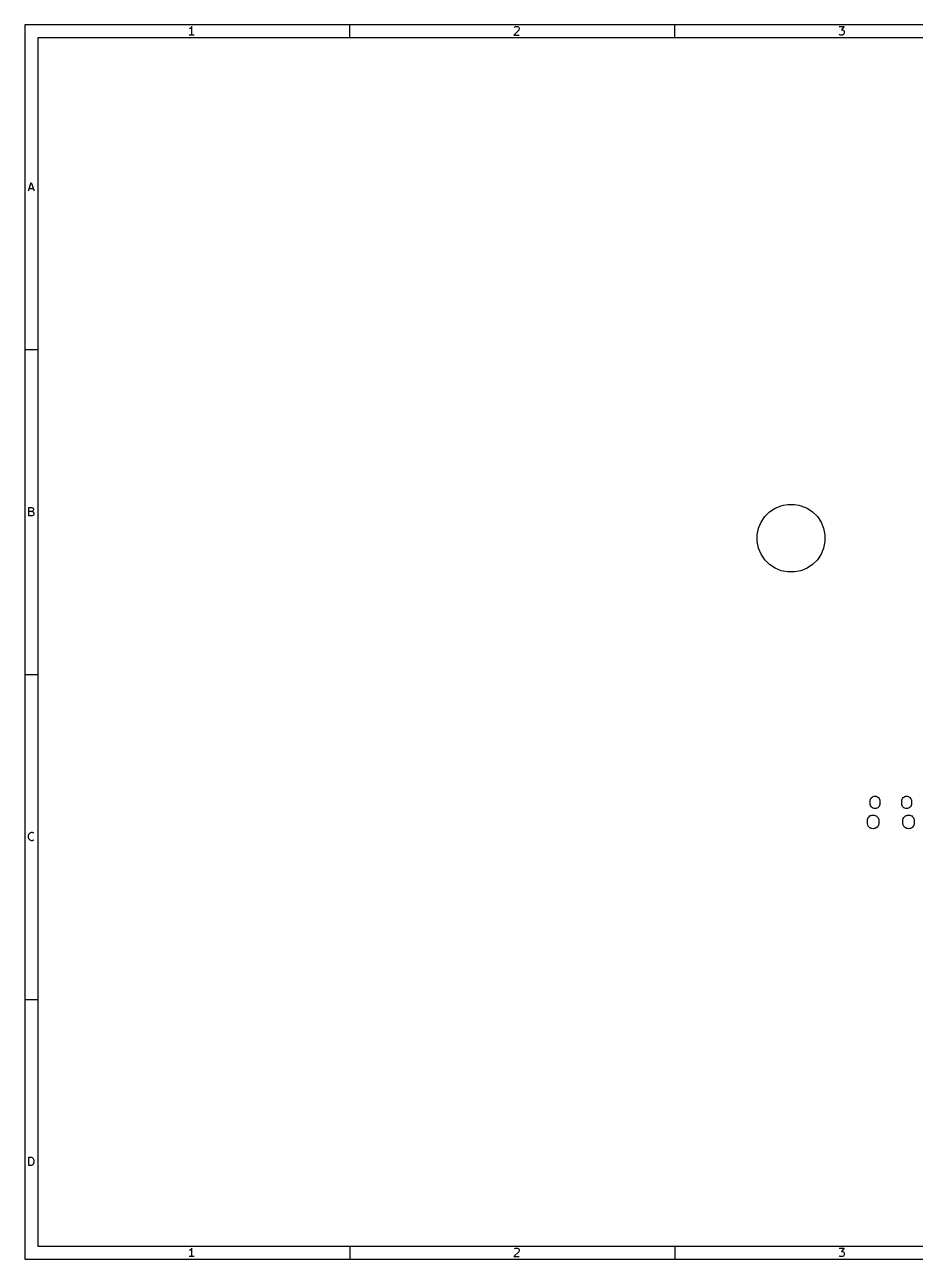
# Model space of a CAD drawing. Extents: x 10 to 287, y -200 to -10.
# Drawn here: x 10 to 147, y -200 to -10 of the extents above; entities that cross this region are included whole.
import ezdxf

# ---------------------------------------------------------------- set-up
doc = ezdxf.new("R2010")
doc.units = 0
doc.header["$MEASUREMENT"] = 0
doc.layers.add('BLACK', color=7, linetype='CONTINUOUS')

msp = doc.modelspace()

# ---------------------------------------------------------------- linework, layer by layer
at = {"layer": 'BLACK', "linetype": 'CONTINUOUS'}
for p, q in [((10, -10), (10, -200.007)), ((287.002, -10), (10, -10)), ((35.4464, -10.5976), (35.3226, -10.6595)), ((35.5702, -10.4738), (35.4464, -10.5976)), ((35.694, -10.2881), (35.5702, -10.4738)), ((35.694, -11.5881), (35.694, -10.2881)), ((60, -12), (60, -10)), ((86.0036, -10.8452), (85.2607, -11.5881)), ((85.3226, -10.4119), (85.3845, -10.35)), ((85.3845, -10.35), (85.5083, -10.2881)), ((85.5083, -10.2881), (85.8179, -10.2881)), ((85.8179, -10.2881), (85.9417, -10.35)), ((85.9417, -10.35), (86.0036, -10.4119)), ((86.0036, -10.4119), (86.0655, -10.5357)), ((86.0655, -10.6595), (86.0036, -10.8452)), ((86.0655, -10.5357), (86.0655, -10.6595)), ((110, -12), (110, -10)), ((135.261, -10.2881), (136.065, -10.2881)), ((136.065, -10.2881), (135.632, -10.7833)), ((135.632, -10.7833), (135.818, -10.7833)), ((135.818, -10.7833), (135.942, -10.8452)), ((135.942, -10.8452), (136.004, -10.9071)), ((136.004, -10.9071), (136.065, -11.031)), ((136.065, -11.3405), (136.004, -11.4643)), ((136.065, -11.031), (136.065, -11.3405)), ((12, -12), (12, -198.007)), ((285.002, -12), (12, -12)), ((36.0655, -11.5881), (35.3226, -11.5881)), ((85.2607, -11.5881), (86.0655, -11.5881)), ((135.323, -11.5262), (135.261, -11.4643)), ((135.446, -11.5881), (135.323, -11.5262)), ((135.818, -11.5881), (135.446, -11.5881)), ((135.942, -11.5262), (135.818, -11.5881)), ((136.004, -11.4643), (135.942, -11.5262)), ((10.5667, -35.5881), (11, -34.2881)), ((10.6905, -35.2167), (11.3095, -35.2167)), ((11, -34.2881), (11.4333, -35.5881)), ((10, -60), (12, -60)), ((10.6595, -85.5881), (10.6595, -84.2881)), ((10.6595, -84.2881), (11.0929, -84.2881)), ((11.0929, -84.9071), (10.6595, -84.9071)), ((11.0929, -84.2881), (11.2167, -84.35)), ((11.2167, -84.8452), (11.0929, -84.9071)), ((11.0929, -84.9071), (11.2786, -84.969)), ((11.2167, -84.35), (11.2786, -84.4119)), ((11.2786, -84.7833), (11.2167, -84.8452)), ((11.2786, -84.4119), (11.3405, -84.5357)), ((11.3405, -84.6595), (11.2786, -84.7833)), ((11.2786, -84.969), (11.3405, -85.031)), ((11.3405, -85.4643), (11.2786, -85.5262)), ((11.3405, -84.5357), (11.3405, -84.6595)), ((11.3405, -85.031), (11.4024, -85.1548)), ((11.4024, -85.3405), (11.3405, -85.4643)), ((11.4024, -85.1548), (11.4024, -85.3405)), ((123.85, -85.7122), (124.574, -84.9879)), ((124.574, -84.9879), (125.426, -84.4188)), ((125.426, -84.4188), (126.372, -84.0268)), ((126.372, -84.0268), (126.707, -83.9602)), ((126.707, -83.9602), (127.377, -83.827)), ((127.377, -83.827), (128.401, -83.827)), ((128.401, -83.827), (129.071, -83.9602)), ((129.071, -83.9602), (129.406, -84.0268)), ((129.406, -84.0268), (130.352, -84.4188)), ((130.352, -84.4188), (131.204, -84.9879)), ((131.204, -84.9879), (131.928, -85.7122)), ((11.1548, -85.5881), (10.6595, -85.5881)), ((11.2786, -85.5262), (11.1548, -85.5881)), ((122.889, -87.5102), (123.281, -86.5639)), ((123.281, -86.5639), (123.85, -85.7122)), ((131.928, -85.7122), (132.497, -86.5639)), ((132.497, -86.5639), (132.889, -87.5102)), ((122.689, -88.5148), (122.889, -87.5102)), ((122.689, -89.5392), (122.689, -88.5148)), ((132.889, -87.5102), (133.089, -88.5148)), ((133.089, -88.5148), (133.089, -89.5392)), ((122.889, -90.5438), (122.689, -89.5392)), ((123.281, -91.4901), (122.889, -90.5438)), ((132.889, -90.5438), (132.497, -91.4901)), ((133.089, -89.5392), (132.889, -90.5438)), ((123.85, -92.3418), (123.281, -91.4901)), ((124.574, -93.0661), (123.85, -92.3418)), ((125.426, -93.6352), (124.574, -93.0661)), ((131.204, -93.0661), (130.352, -93.6352)), ((131.928, -92.3418), (131.204, -93.0661)), ((132.497, -91.4901), (131.928, -92.3418)), ((126.372, -94.0272), (125.426, -93.6352)), ((126.707, -94.0938), (126.372, -94.0272)), ((127.377, -94.227), (126.707, -94.0938)), ((128.401, -94.227), (127.377, -94.227)), ((129.071, -94.0938), (128.401, -94.227)), ((129.406, -94.0272), (129.071, -94.0938)), ((130.352, -93.6352), (129.406, -94.0272)), ((10, -110), (12, -110)), ((140.072, -129.34), (140.115, -129.199)), ((140.115, -129.199), (140.184, -129.068)), ((140.184, -129.068), (140.278, -128.954)), ((140.278, -128.954), (140.392, -128.86)), ((140.392, -128.86), (140.523, -128.791)), ((140.523, -128.791), (140.664, -128.748)), ((140.664, -128.748), (140.811, -128.733)), ((140.811, -128.733), (140.958, -128.748)), ((140.958, -128.748), (141.099, -128.791)), ((141.099, -128.791), (141.23, -128.86)), ((141.23, -128.86), (141.344, -128.954)), ((141.344, -128.954), (141.438, -129.068)), ((141.438, -129.068), (141.507, -129.199)), ((141.507, -129.199), (141.55, -129.34)), ((144.912, -129.34), (144.955, -129.199)), ((144.955, -129.199), (145.024, -129.068)), ((145.024, -129.068), (145.118, -128.954)), ((145.118, -128.954), (145.232, -128.86)), ((145.232, -128.86), (145.363, -128.791)), ((145.363, -128.791), (145.504, -128.748)), ((145.504, -128.748), (145.651, -128.733)), ((145.651, -128.733), (145.798, -128.748)), ((145.798, -128.748), (145.939, -128.791)), ((145.939, -128.791), (146.07, -128.86)), ((146.07, -128.86), (146.184, -128.954)), ((146.184, -128.954), (146.278, -129.068)), ((146.278, -129.068), (146.347, -129.199)), ((146.347, -129.199), (146.39, -129.34)), ((140.061, -129.45), (140.072, -129.34)), ((140.061, -129.924), (140.061, -129.45)), ((140.072, -130.034), (140.061, -129.924)), ((140.115, -130.175), (140.072, -130.034)), ((140.184, -130.306), (140.115, -130.175)), ((140.278, -130.42), (140.184, -130.306)), ((140.392, -130.514), (140.278, -130.42)), ((140.523, -130.583), (140.392, -130.514)), ((140.664, -130.626), (140.523, -130.583)), ((140.811, -130.641), (140.664, -130.626)), ((140.958, -130.626), (140.811, -130.641)), ((141.099, -130.583), (140.958, -130.626)), ((141.23, -130.514), (141.099, -130.583)), ((141.344, -130.42), (141.23, -130.514)), ((141.438, -130.306), (141.344, -130.42)), ((141.507, -130.175), (141.438, -130.306)), ((141.55, -130.034), (141.507, -130.175)), ((141.55, -129.34), (141.561, -129.45)), ((141.561, -129.924), (141.55, -130.034)), ((141.561, -129.45), (141.561, -129.924)), ((144.901, -129.45), (144.912, -129.34)), ((144.901, -129.924), (144.901, -129.45)), ((144.912, -130.034), (144.901, -129.924)), ((144.955, -130.175), (144.912, -130.034)), ((145.024, -130.306), (144.955, -130.175)), ((145.118, -130.42), (145.024, -130.306)), ((145.232, -130.514), (145.118, -130.42)), ((145.363, -130.583), (145.232, -130.514)), ((145.504, -130.626), (145.363, -130.583)), ((145.651, -130.641), (145.504, -130.626)), ((145.798, -130.626), (145.651, -130.641)), ((145.939, -130.583), (145.798, -130.626)), ((146.07, -130.514), (145.939, -130.583)), ((146.184, -130.42), (146.07, -130.514)), ((146.278, -130.306), (146.184, -130.42)), ((146.347, -130.175), (146.278, -130.306)), ((146.39, -130.034), (146.347, -130.175)), ((146.39, -129.34), (146.401, -129.45)), ((146.401, -129.924), (146.39, -130.034)), ((146.401, -129.45), (146.401, -129.924)), ((139.626, -132.469), (139.639, -132.34)), ((139.626, -132.905), (139.626, -132.469)), ((139.639, -133.034), (139.626, -132.905)), ((139.639, -132.34), (139.689, -132.176)), ((139.689, -132.176), (139.77, -132.024)), ((139.689, -132.176), (139.689, -132.176)), ((139.77, -132.024), (139.879, -131.89)), ((139.77, -132.024), (139.77, -132.024)), ((139.77, -132.024), (139.77, -132.024)), ((139.879, -131.89), (140.013, -131.781)), ((140.013, -131.781), (140.114, -131.727)), ((140.114, -131.727), (140.165, -131.7)), ((140.165, -131.7), (140.22, -131.683)), ((140.22, -131.683), (140.329, -131.65)), ((140.329, -131.65), (140.501, -131.633)), ((140.501, -131.633), (140.673, -131.65)), ((140.673, -131.65), (140.795, -131.687)), ((140.795, -131.687), (140.837, -131.7)), ((140.837, -131.7), (140.989, -131.781)), ((140.989, -131.781), (140.989, -131.781)), ((140.989, -131.781), (140.989, -131.781)), ((140.989, -131.781), (141.123, -131.89)), ((141.123, -131.89), (141.232, -132.024)), ((141.232, -132.024), (141.286, -132.125)), ((141.286, -132.125), (141.313, -132.176)), ((141.313, -132.176), (141.33, -132.231)), ((141.33, -132.231), (141.363, -132.34)), ((141.363, -132.34), (141.376, -132.469)), ((141.376, -132.905), (141.363, -133.034)), ((141.376, -132.469), (141.376, -132.905)), ((145.086, -132.469), (145.099, -132.34)), ((145.086, -132.905), (145.086, -132.469)), ((145.099, -133.034), (145.086, -132.905)), ((145.099, -132.34), (145.149, -132.176)), ((145.149, -132.176), (145.23, -132.024)), ((145.149, -132.176), (145.149, -132.176)), ((145.23, -132.024), (145.339, -131.89)), ((145.23, -132.024), (145.23, -132.024)), ((145.23, -132.024), (145.23, -132.024)), ((145.339, -131.89), (145.473, -131.781)), ((145.473, -131.781), (145.574, -131.727)), ((145.574, -131.727), (145.625, -131.7)), ((145.625, -131.7), (145.68, -131.683)), ((145.68, -131.683), (145.789, -131.65)), ((145.789, -131.65), (145.961, -131.633)), ((145.961, -131.633), (146.133, -131.65)), ((146.133, -131.65), (146.255, -131.687)), ((146.255, -131.687), (146.297, -131.7)), ((146.297, -131.7), (146.449, -131.781)), ((146.449, -131.781), (146.449, -131.781)), ((146.449, -131.781), (146.449, -131.781)), ((146.449, -131.781), (146.583, -131.89)), ((146.583, -131.89), (146.692, -132.024)), ((146.692, -132.024), (146.746, -132.125)), ((146.746, -132.125), (146.773, -132.176)), ((146.773, -132.176), (146.79, -132.231)), ((146.79, -132.231), (146.823, -132.34)), ((146.823, -132.34), (146.836, -132.469)), ((146.836, -132.905), (146.823, -133.034)), ((146.836, -132.469), (146.836, -132.905)), ((10.5976, -134.845), (10.6595, -134.598)), ((10.5976, -135.031), (10.5976, -134.845)), ((10.6595, -134.598), (10.7214, -134.474)), ((10.7214, -134.474), (10.8452, -134.35)), ((10.8452, -134.35), (11.031, -134.288)), ((11.031, -134.288), (11.1548, -134.288)), ((11.1548, -134.288), (11.3405, -134.35)), ((11.3405, -134.35), (11.4024, -134.412)), ((139.672, -133.143), (139.639, -133.034)), ((139.689, -133.198), (139.672, -133.143)), ((139.71, -133.239), (139.689, -133.198)), ((139.77, -133.35), (139.71, -133.239)), ((139.845, -133.442), (139.77, -133.35)), ((139.879, -133.484), (139.845, -133.442)), ((140.013, -133.593), (139.879, -133.484)), ((139.879, -133.484), (139.879, -133.484)), ((139.879, -133.484), (139.879, -133.484)), ((140.114, -133.647), (140.013, -133.593)), ((140.165, -133.674), (140.114, -133.647)), ((140.22, -133.691), (140.165, -133.674)), ((140.329, -133.724), (140.22, -133.691)), ((140.501, -133.741), (140.329, -133.724)), ((140.673, -133.724), (140.501, -133.741)), ((140.782, -133.691), (140.673, -133.724)), ((140.837, -133.674), (140.782, -133.691)), ((140.888, -133.647), (140.837, -133.674)), ((140.989, -133.593), (140.888, -133.647)), ((141.123, -133.484), (140.989, -133.593)), ((141.232, -133.35), (141.123, -133.484)), ((141.286, -133.249), (141.232, -133.35)), ((141.313, -133.198), (141.286, -133.249)), ((141.33, -133.143), (141.313, -133.198)), ((141.363, -133.034), (141.33, -133.143)), ((145.132, -133.143), (145.099, -133.034)), ((145.149, -133.198), (145.132, -133.143)), ((145.17, -133.239), (145.149, -133.198)), ((145.23, -133.35), (145.17, -133.239)), ((145.305, -133.442), (145.23, -133.35)), ((145.339, -133.484), (145.305, -133.442)), ((145.473, -133.593), (145.339, -133.484)), ((145.339, -133.484), (145.339, -133.484)), ((145.339, -133.484), (145.339, -133.484)), ((145.574, -133.647), (145.473, -133.593)), ((145.625, -133.674), (145.574, -133.647)), ((145.68, -133.691), (145.625, -133.674)), ((145.789, -133.724), (145.68, -133.691)), ((145.961, -133.741), (145.789, -133.724)), ((146.133, -133.724), (145.961, -133.741)), ((146.242, -133.691), (146.133, -133.724)), ((146.297, -133.674), (146.242, -133.691)), ((146.348, -133.647), (146.297, -133.674)), ((146.449, -133.593), (146.348, -133.647)), ((146.583, -133.484), (146.449, -133.593)), ((146.692, -133.35), (146.583, -133.484)), ((146.746, -133.249), (146.692, -133.35)), ((146.773, -133.198), (146.746, -133.249)), ((146.79, -133.143), (146.773, -133.198)), ((146.823, -133.034), (146.79, -133.143)), ((10.6595, -135.279), (10.5976, -135.031)), ((10.7214, -135.402), (10.6595, -135.279)), ((10.8452, -135.526), (10.7214, -135.402)), ((11.031, -135.588), (10.8452, -135.526)), ((11.1548, -135.588), (11.031, -135.588)), ((11.3405, -135.526), (11.1548, -135.588)), ((11.4024, -135.464), (11.3405, -135.526)), ((10, -160), (12, -160)), ((10.6595, -185.588), (10.6595, -184.288)), ((10.6595, -184.288), (10.969, -184.288)), ((10.969, -184.288), (11.1548, -184.35)), ((10.969, -185.588), (10.6595, -185.588)), ((11.1548, -185.526), (10.969, -185.588)), ((11.1548, -184.35), (11.2786, -184.474)), ((11.2786, -185.402), (11.1548, -185.526)), ((11.2786, -184.474), (11.3405, -184.598)), ((11.3405, -185.279), (11.2786, -185.402)), ((11.3405, -184.598), (11.4024, -184.845)), ((11.4024, -185.031), (11.3405, -185.279)), ((11.4024, -184.845), (11.4024, -185.031)), ((12, -198.007), (285.002, -198.007)), ((35.4464, -198.605), (35.3226, -198.667)), ((35.5702, -198.481), (35.4464, -198.605)), ((35.694, -198.295), (35.5702, -198.481)), ((35.694, -199.595), (35.694, -198.295)), ((60, -198.007), (60, -200.007)), ((86.0036, -198.852), (85.2607, -199.595)), ((85.3226, -198.419), (85.3845, -198.357)), ((85.3845, -198.357), (85.5083, -198.295)), ((85.5083, -198.295), (85.8179, -198.295)), ((85.8179, -198.295), (85.9417, -198.357)), ((85.9417, -198.357), (86.0036, -198.419)), ((86.0036, -198.419), (86.0655, -198.543)), ((86.0655, -198.667), (86.0036, -198.852)), ((86.0655, -198.543), (86.0655, -198.667)), ((110, -198.007), (110, -200.007)), ((135.261, -198.295), (136.065, -198.295)), ((135.323, -199.533), (135.261, -199.471)), ((136.065, -198.295), (135.632, -198.791)), ((135.632, -198.791), (135.818, -198.791)), ((135.818, -198.791), (135.942, -198.852)), ((135.942, -198.852), (136.004, -198.914)), ((136.004, -199.471), (135.942, -199.533)), ((136.004, -198.914), (136.065, -199.038)), ((136.065, -199.348), (136.004, -199.471)), ((136.065, -199.038), (136.065, -199.348)), ((10, -200.007), (287.002, -200.007)), ((36.0655, -199.595), (35.3226, -199.595)), ((85.2607, -199.595), (86.0655, -199.595)), ((135.446, -199.595), (135.323, -199.533)), ((135.818, -199.595), (135.446, -199.595)), ((135.942, -199.533), (135.818, -199.595))]:
    msp.add_line(p, q, dxfattribs=at)

doc.saveas('drawing.dxf')
